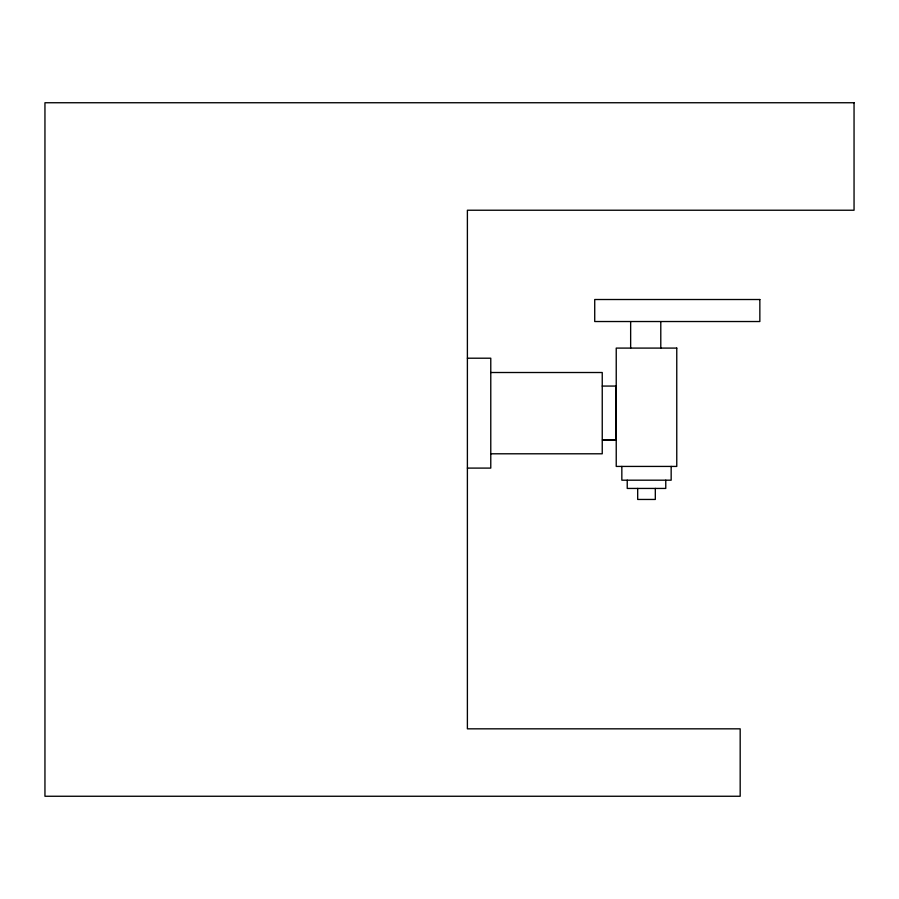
<?xml version="1.0" encoding="UTF-8"?>
<svg xmlns="http://www.w3.org/2000/svg" width="899" height="899" viewBox="0 0 899 899"><rect width="100%" height="100%" fill="white"/><g stroke="black" fill="none" stroke-linecap="round" stroke-linejoin="round"><path stroke-width="1.35" d="M467.39 358.207L490.775 358.207L490.775 468.098L467.39 468.098M490.775 372.512L602.24 372.512L602.24 439.712L615.995 439.712M602.24 386.064L615.995 386.064L615.995 440.24L602.24 440.24L602.24 453.793L490.775 453.793M671.16 466.424L671.16 480.19L621.838 480.19L621.838 466.424M665.766 480.19L665.766 488.438L627.232 488.438L627.232 480.19M660.787 321.943L660.787 348.093M655.315 488.438L655.315 499.451L637.683 499.451L637.683 488.438M630.649 321.943L630.649 348.093M854.05 102.744L44.95 102.744L44.95 796.256L740.18 796.256L740.18 728.831L467.39 728.831L467.39 210.231L854.05 210.231L854.05 102.744M759.846 299.513L594.722 299.513L594.722 321.527L759.846 321.527L759.846 299.513M676.767 348.093L616.231 348.093L616.231 466.424L676.767 466.424L676.767 348.093"/></g></svg>
